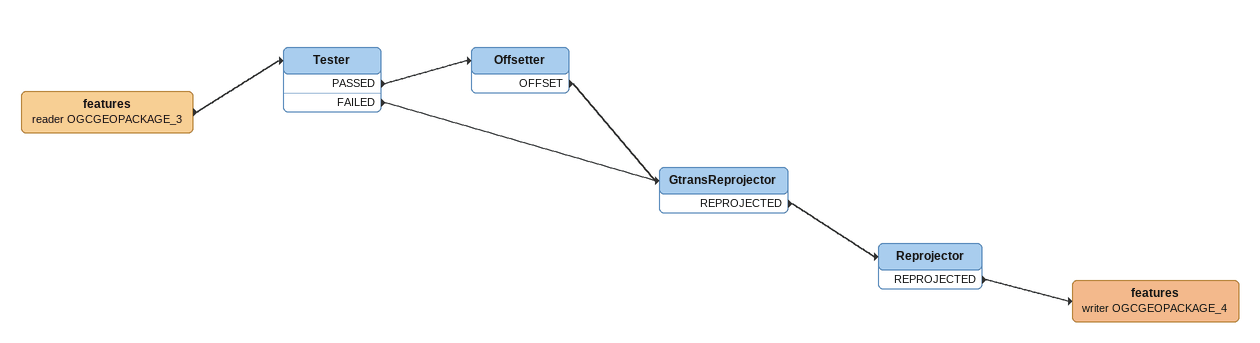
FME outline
features (reader OGCGEOPACKAGE_3)
    -> Tester
Tester
    PASSED -> Offsetter
    FAILED -> GtransReprojector
Offsetter
    OFFSET -> GtransReprojector
GtransReprojector
    REPROJECTED -> Reprojector
Reprojector
    REPROJECTED -> features (writer OGCGEOPACKAGE_4)
features (writer OGCGEOPACKAGE_4)
